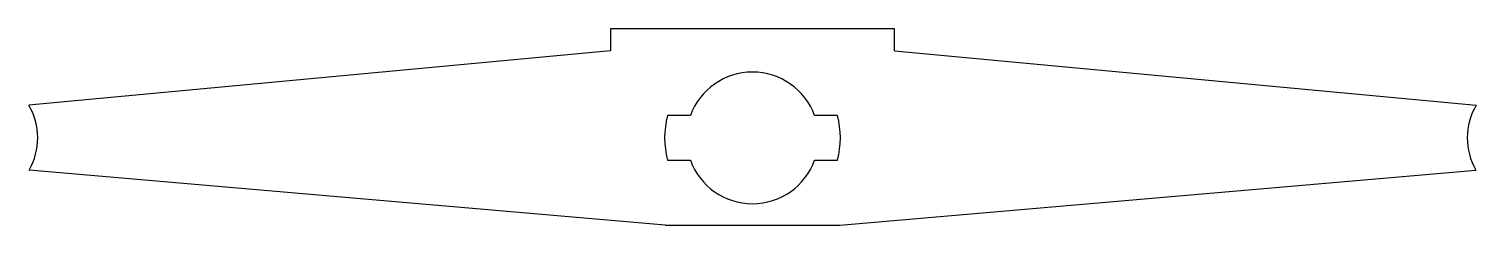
# Model space of a CAD drawing. Extents: x -660 to -329, y 175 to 220.
import ezdxf

# ---------------------------------------------------------------- set-up
doc = ezdxf.new("R2010")
doc.units = 0
doc.layers.add('Calque_1', color=7, linetype='CONTINUOUS')

msp = doc.modelspace()

# ---------------------------------------------------------------- linework, layer by layer
at = {"layer": 'Calque_1', "color": 5}
for p, q in [((-526.712671, 219.900002), (-526.712671, 214.900012)), ((-461.712669, 219.900002), (-526.712671, 219.900002)), ((-461.712669, 214.900012), (-461.712669, 219.900002)), ((-526.712671, 214.900012), (-659.721468, 202.398582)), ((-461.712669, 214.900012), (-328.703872, 202.398582)), ((-514.21267, 174.900014), (-659.663505, 187.502753)), ((-474.21267, 174.900014), (-328.761835, 187.502753)), ((-514.21267, 174.900014), (-474.21267, 174.900014))]:
    msp.add_line(p, q, dxfattribs=at)
at = {"layer": 'Calque_1', "color": 1}
for p, q in [((-508.42534, 200.000002), (-513.654892, 200.000002)), ((-474.770448, 200.000002), (-480, 200.000002)), ((-513.654892, 189.799997), (-508.42534, 189.799997)), ((-480, 189.799997), (-474.770448, 189.799997))]:
    msp.add_line(p, q, dxfattribs=at)
for points in [[(-494.21267, 210.000002), (-500.58583, 210.000002), (-506.272816, 205.998652), (-508.42534, 200.000002)], [(-480, 200.000002), (-482.152524, 205.998652), (-487.83951, 210.000002), (-494.21267, 210.000002)], [(-513.654892, 200.000002), (-514.53193, 196.656559), (-514.53193, 193.14344), (-513.654892, 189.799997)], [(-474.770448, 189.799997), (-473.89341, 193.14344), (-473.89341, 196.656559), (-474.770448, 200.000002)], [(-508.42534, 189.799997), (-506.272816, 183.801347), (-500.58583, 179.799998), (-494.21267, 179.799998)], [(-494.21267, 179.799998), (-487.83951, 179.799998), (-482.152524, 183.801347), (-480, 189.799997)]]:
    msp.add_open_spline(points, degree=3, dxfattribs=at)
at = {"layer": 'Calque_1', "color": 5}
for points in [[(-659.663505, 187.502753), (-657.041856, 192.127488), (-657.063907, 197.794389), (-659.721468, 202.398582)], [(-328.703872, 202.398582), (-331.361433, 197.794389), (-331.383484, 192.127488), (-328.761835, 187.502753)]]:
    msp.add_open_spline(points, degree=3, dxfattribs=at)

doc.saveas('drawing.dxf')
